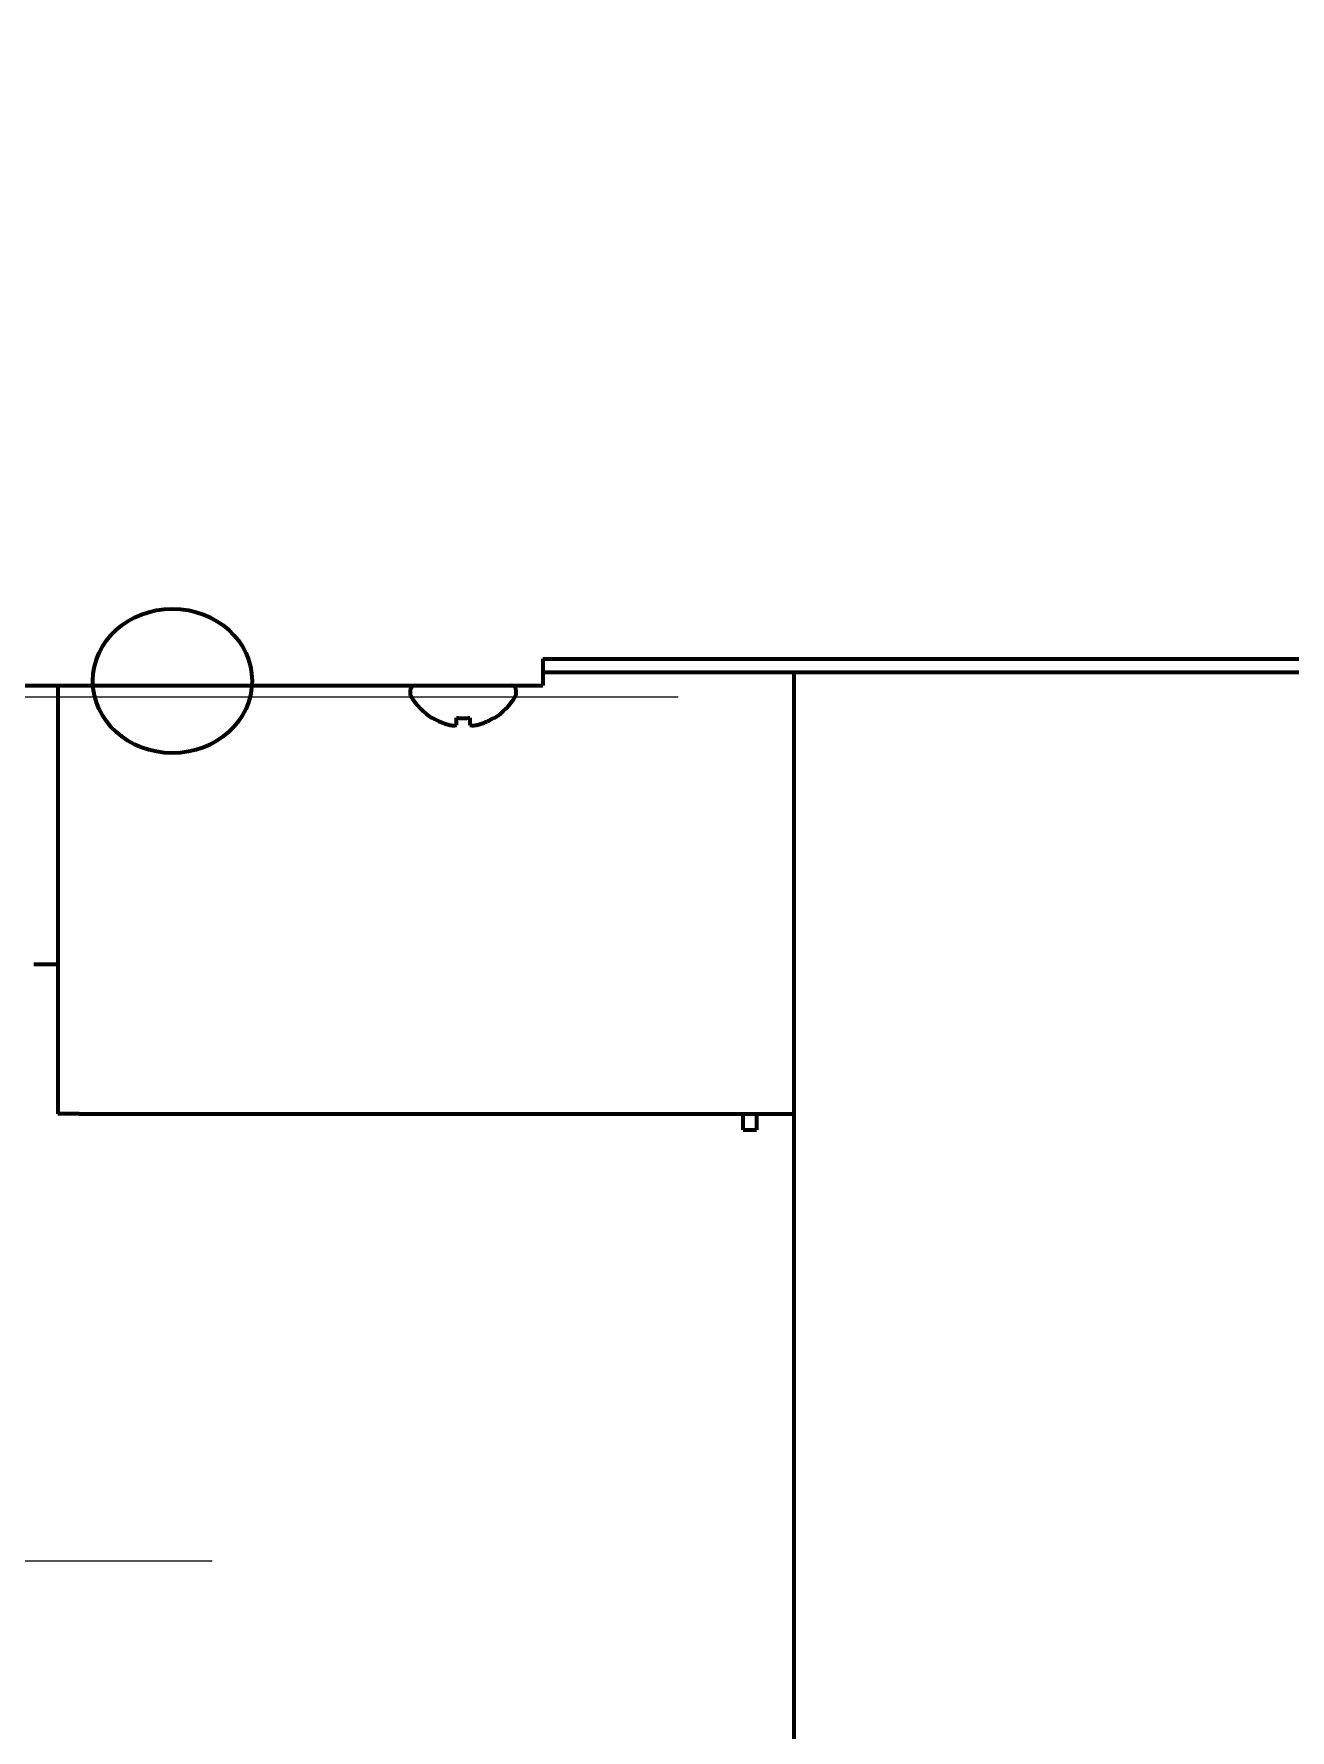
# Model space of a CAD drawing. Header units: inches. Extents: x -2898 to 7248, y 606 to 5598.
# Drawn here: x 4648.2 to 4742.8, y 2282.1 to 2410 of the extents above; entities that cross this region are included whole.
import ezdxf

# ---------------------------------------------------------------- set-up
doc = ezdxf.new("R2010")
doc.units = ezdxf.units.IN

# ---------------------------------------------------------------- blocks, each defined once
blk = doc.blocks.new('A$C0B5A562A')
at = {"color": 6}
for p, q in [((0, 50), (0, -50)), ((-50, 0), (50, 0))]:
    blk.add_line(p, q, dxfattribs=at)
blk = doc.blocks.new('A$C29D5572B')
at = {"color": 1}
for p, q in [((0, 50), (0, -50)), ((-50, 0), (50, 0))]:
    blk.add_line(p, q, dxfattribs=at)
blk = doc.blocks.new('A$C0F8E2EAE')
blk.add_blockref('A$C29D5572B', (0, 0))

msp = doc.modelspace()

# ---------------------------------------------------------------- linework, layer by layer
at = {"linetype": 'Continuous', "lineweight": 70}
for p, q in [((4686.54, 2362.84), (4686.54, 2360.84)), ((4686.54, 2362.84), (4756.54, 2362.84)), ((4686.54, 2361.84), (4756.55, 2361.84)), ((4705.44, 2361.84), (4705.44, 2281.34)), ((4607.94, 2360.84), (4686.54, 2360.84)), ((4649.99, 2360.84), (4649.99, 2328.54)), ((4676.54, 2360.44), (4676.54, 2360.24)), ((4684.54, 2360.24), (4684.54, 2360.44)), ((4678.24, 2358.37), (4678.24, 2358.4)), ((4682.84, 2358.4), (4682.84, 2358.37)), ((4648.19, 2339.84), (4649.99, 2339.84)), ((4651.59, 2328.54), (4649.99, 2328.54)), ((4651.59, 2328.54), (4705.44, 2328.54)), ((4701.63, 2327.34), (4701.63, 2328.54)), ((4702.63, 2328.54), (4702.63, 2327.34)), ((4701.63, 2327.34), (4702.63, 2327.34))]:
    msp.add_line(p, q, dxfattribs=at)
for centre, radius, start, end in [((4676.94, 2360.44), 0.4, 90, 180), ((4676.94, 2360.24), 0.4, 180, 210.3012), ((4684.14, 2360.44), 0.4, 0, 90), ((4684.14, 2360.24), 0.4, 329.6988, 0), ((4680.74, 2362.46), 4.8, 210.3012, 238.4186), ((4680.34, 2362.46), 4.8, 301.5837, 329.6988), ((4680.54, 2362.15), 3.78, 262.3959, 269.9965), ((4680.54, 2362.15), 3.78, 270.0035, 277.6041)]:
    msp.add_arc(centre, radius, start, end, dxfattribs=at)
msp.add_ellipse((4658.63, 2361.18), major_axis=(6, 0), ratio=0.906308, dxfattribs=at)
for points in [[(4678.24, 2358.4), (4678.45, 2358.27), (4678.66, 2358.17), (4678.98, 2358.03), (4679.09, 2357.99), (4679.32, 2357.91), (4679.43, 2357.88), (4679.54, 2357.85)], [(4681.04, 2358.4), (4681.04, 2358.27), (4681.04, 2358.17), (4681.04, 2358.03), (4681.04, 2357.99), (4681.04, 2357.91), (4681.04, 2357.88), (4681.04, 2357.85)]]:
    msp.add_open_spline(points, degree=3, knots=[0, 0, 0, 0, 0.5, 0.5, 0.75, 0.75, 1, 1, 1, 1], dxfattribs=at)
for points in [[(4679.54, 2357.85), (4679.57, 2357.84), (4679.62, 2357.84), (4679.69, 2357.83), (4679.77, 2357.83), (4679.84, 2357.83), (4679.91, 2357.83), (4679.97, 2357.84), (4680.02, 2357.84), (4680.04, 2357.85)], [(4680.04, 2357.85), (4680.04, 2357.86), (4680.04, 2357.89), (4680.04, 2357.94), (4680.04, 2358), (4680.04, 2358.06), (4680.04, 2358.13), (4680.04, 2358.2), (4680.04, 2358.29), (4680.04, 2358.36), (4680.04, 2358.4)], [(4681.04, 2357.85), (4681.07, 2357.84), (4681.12, 2357.84), (4681.19, 2357.83), (4681.26, 2357.83), (4681.33, 2357.83), (4681.4, 2357.83), (4681.47, 2357.84), (4681.52, 2357.84), (4681.54, 2357.85)], [(4681.54, 2357.85), (4681.6, 2357.86), (4681.71, 2357.89), (4681.87, 2357.94), (4682.03, 2358), (4682.18, 2358.06), (4682.33, 2358.13), (4682.49, 2358.2), (4682.66, 2358.29), (4682.78, 2358.36), (4682.84, 2358.4)]]:
    msp.add_open_spline(points, degree=3, dxfattribs=at)

# ---------------------------------------------------------------- block references
at = {"xscale": -1}
for name, p in [('A$C0F8E2EAE', (4646.74, 2359.95)), ('A$C0B5A562A', (4611.63, 2294.84))]:
    msp.add_blockref(name, p, dxfattribs=at)

doc.saveas('drawing.dxf')
